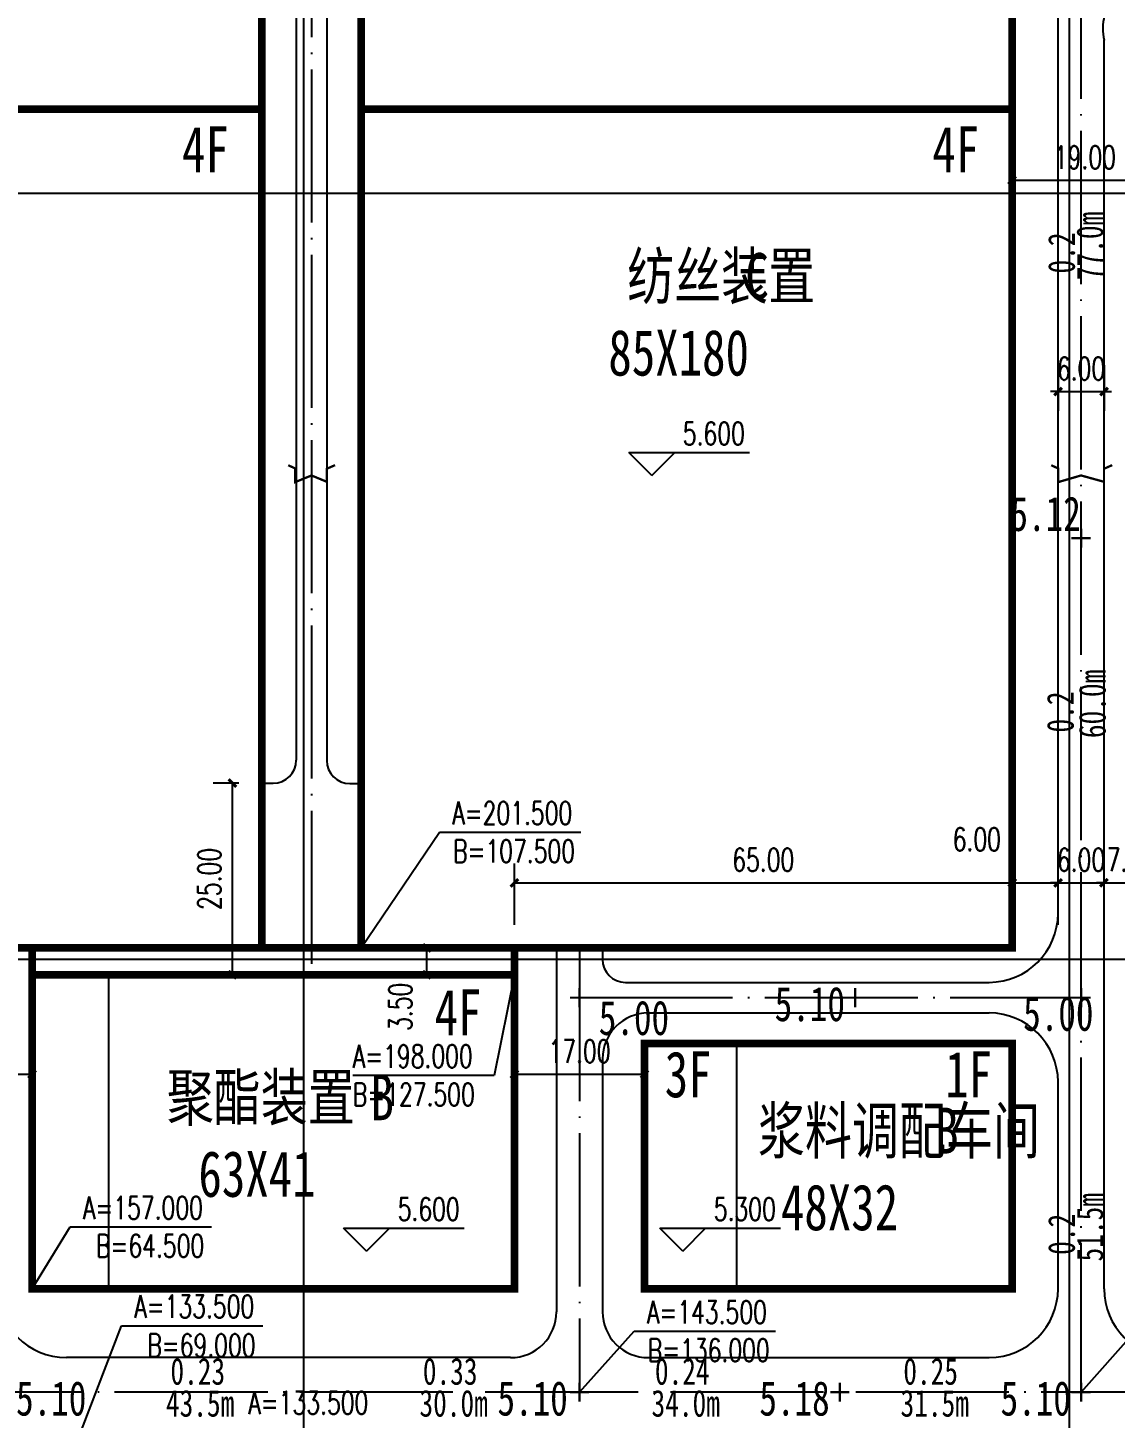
# Model space of a CAD drawing. Extents: x -170 to 1091, y -90 to 504.
# Drawn here: x 63.9 to 206, y 140.1 to 321.6 of the extents above; entities that cross this region are included whole.
import ezdxf

# ---------------------------------------------------------------- set-up
doc = ezdxf.new("R2010")
doc.units = 0
doc.header["$LTSCALE"] = 1000
doc.linetypes.add('DASH', pattern=[0.35, 0.25, -0.1])
doc.linetypes.add('DOTE', pattern=[2.42, 2, -0.2, 0.02, -0.2])
doc.layers.get('0').update_dxf_attribs({"linetype": 'CONTINUOUS'})
doc.layers.get('Defpoints').update_dxf_attribs({"linetype": 'CONTINUOUS'})
for name, color, linetype in [('DIM_COOR', 3, 'CONTINUOUS'), ('DIM_ELEV', 3, 'CONTINUOUS'), ('DIM_SYMB', 3, 'CONTINUOUS'), ('DL', 7, 'CONTINUOUS'), ('DOTE', 1, 'DOTE'), ('PUB_DIM', 3, 'CONTINUOUS'), ('PUB_TEXT', 7, 'CONTINUOUS'), ('road', 2, 'CONTINUOUS'), ('方格网', 6, 'CONTINUOUS')]:
    doc.layers.add(name, color=color, linetype=linetype)
doc.styles.add('_TCH_DIM', font='SIMPLEX', dxfattribs={"bigfont": 'GBCBIG'})
doc.styles.add('DIM_FONT', font='SIMPLEX', dxfattribs={"width": 0.7, "bigfont": 'GBCBIG'})
doc.styles.get("Standard").update_dxf_attribs({"font": '', "width": 0.75})
doc.styles.get('STANDARD').set_extended_font_data('SimSun')
doc.dimstyles.new('DIMN1', dxfattribs={"dimscale": 0.01, "dimtxt": 300, "dimasz": 100, "dimexe": 250, "dimexo": 300, "dimgap": 150, "dimtad": 1, "dimtxsty": 'DIM_FONT', "dimblk": 'ARCHTICK', "dimcen": 2.5, "dimclrt": 7, "dimazin": 2, "dimtfac": 1, "dimtdec": 0, "dimtix": 1, "dimtmove": 2, "dimatfit": 3, "dimldrblk": 'ARCHTICK'})

# ---------------------------------------------------------------- blocks, each defined once
blk = doc.blocks.new('_ArchTick')
at = {"color": 0, "linetype": 'ByBlock', "const_width": 0.4}
blk.add_lwpolyline([(-0.5, -0.5), (0.5, 0.5)], dxfattribs=at)
blk = doc.blocks.new('*D46')
at = {"layer": 'Defpoints', "color": 0, "linetype": 'Continuous', "transparency": 16777216}
for p in [(192.5, 210), (127.5, 201.5), (192.5, 201.5)]:
    blk.add_point(p, dxfattribs=at)
at = {"layer": 'PUB_DIM', "color": 0, "linetype": 'Continuous', "lineweight": -2, "transparency": 16777216}
for p, q in [((127.5, 204.5), (127.5, 212.5)), ((192.5, 204.5), (192.5, 212.5)), ((127.5, 210), (192.5, 210))]:
    blk.add_line(p, q, dxfattribs=at)
at = {"layer": 'PUB_DIM', "color": 0, "linetype": 'Continuous', "lineweight": -2, "transparency": 16777216, "rotation": 180}
blk.add_blockref('_ArchTick', (127.5, 210), dxfattribs=at)
at = {"layer": 'PUB_DIM', "color": 0, "linetype": 'Continuous', "lineweight": -2, "transparency": 16777216}
blk.add_blockref('_ArchTick', (192.5, 210), dxfattribs=at)
at = {"layer": 'PUB_DIM', "color": 7, "linetype": 'Continuous', "transparency": 16777216, "insert": (160, 213), "char_height": 3, "attachment_point": 5, "style": 'DIM_FONT'}
blk.add_mtext('\\A1;65.00', dxfattribs=at)
blk = doc.blocks.new('*D47')
at = {"layer": 'Defpoints', "color": 0, "linetype": 'Continuous', "transparency": 16777216}
for p in [(198.5, 210), (192.5, 201.5), (198.5, 201.5)]:
    blk.add_point(p, dxfattribs=at)
at = {"layer": 'PUB_DIM', "color": 0, "linetype": 'Continuous', "lineweight": -2, "transparency": 16777216}
for p, q in [((192.5, 204.5), (192.5, 212.5)), ((198.5, 204.5), (198.5, 212.5)), ((192.5, 210), (198.5, 210))]:
    blk.add_line(p, q, dxfattribs=at)
at = {"layer": 'PUB_DIM', "color": 0, "linetype": 'Continuous', "lineweight": -2, "transparency": 16777216, "rotation": 180}
blk.add_blockref('_ArchTick', (192.5, 210), dxfattribs=at)
at = {"layer": 'PUB_DIM', "color": 0, "linetype": 'Continuous', "lineweight": -2, "transparency": 16777216}
blk.add_blockref('_ArchTick', (198.5, 210), dxfattribs=at)
at = {"layer": 'PUB_DIM', "color": 7, "linetype": 'Continuous', "transparency": 16777216, "insert": (187.89, 215.68), "char_height": 3, "attachment_point": 5, "style": 'DIM_FONT'}
blk.add_mtext('\\A1;6.00', dxfattribs=at)
blk = doc.blocks.new('*D48')
at = {"layer": 'Defpoints', "color": 0, "linetype": 'Continuous', "transparency": 16777216}
for p in [(204.5, 210), (198.5, 201.5), (204.5, 201.5)]:
    blk.add_point(p, dxfattribs=at)
at = {"layer": 'PUB_DIM', "color": 0, "linetype": 'Continuous', "lineweight": -2, "transparency": 16777216}
for p, q in [((198.5, 204.5), (198.5, 212.5)), ((204.5, 204.5), (204.5, 212.5)), ((198.5, 210), (197.5, 210)), ((198.5, 210), (204.5, 210)), ((204.5, 210), (205.5, 210))]:
    blk.add_line(p, q, dxfattribs=at)
blk.add_blockref('_ArchTick', (198.5, 210), dxfattribs=at)
at = {"layer": 'PUB_DIM', "color": 0, "linetype": 'Continuous', "lineweight": -2, "transparency": 16777216, "rotation": 180}
blk.add_blockref('_ArchTick', (204.5, 210), dxfattribs=at)
at = {"layer": 'PUB_DIM', "color": 7, "linetype": 'Continuous', "transparency": 16777216, "insert": (201.5, 213), "char_height": 3, "attachment_point": 5, "style": 'DIM_FONT'}
blk.add_mtext('\\A1;6.00', dxfattribs=at)
blk = doc.blocks.new('*D49')
at = {"layer": 'Defpoints', "color": 0, "linetype": 'Continuous', "transparency": 16777216}
for p in [(211.5, 210), (204.5, 201.5), (211.5, 201.5)]:
    blk.add_point(p, dxfattribs=at)
at = {"layer": 'PUB_DIM', "color": 0, "linetype": 'Continuous', "lineweight": -2, "transparency": 16777216}
for p, q in [((204.5, 204.5), (204.5, 212.5)), ((211.5, 204.5), (211.5, 212.5)), ((204.5, 210), (203.5, 210)), ((204.5, 210), (211.5, 210)), ((211.5, 210), (212.5, 210))]:
    blk.add_line(p, q, dxfattribs=at)
blk.add_blockref('_ArchTick', (204.5, 210), dxfattribs=at)
at = {"layer": 'PUB_DIM', "color": 0, "linetype": 'Continuous', "lineweight": -2, "transparency": 16777216, "rotation": 180}
blk.add_blockref('_ArchTick', (211.5, 210), dxfattribs=at)
at = {"layer": 'PUB_DIM', "color": 7, "linetype": 'Continuous', "transparency": 16777216, "insert": (208, 213), "char_height": 3, "attachment_point": 5, "style": 'DIM_FONT'}
blk.add_mtext('\\A1;7.00', dxfattribs=at)
blk = doc.blocks.new('*D50')
at = {"layer": 'Defpoints', "color": 0, "linetype": 'Continuous', "transparency": 16777216}
for p in [(104.71, 201.5), (116.06, 201.5), (104.71, 198)]:
    blk.add_point(p, dxfattribs=at)
at = {"layer": 'PUB_DIM', "color": 0, "linetype": 'Continuous', "lineweight": -2, "transparency": 16777216}
for p, q in [((107.71, 201.5), (118.56, 201.5)), ((116.06, 198), (116.06, 201.5)), ((107.71, 198), (118.56, 198))]:
    blk.add_line(p, q, dxfattribs=at)
for p, rotation in [((116.06, 201.5), 90), ((116.06, 198), 270)]:
    blk.add_blockref('_ArchTick', p, dxfattribs=dict(at, rotation=rotation))
at = {"layer": 'PUB_DIM', "color": 7, "linetype": 'Continuous', "transparency": 16777216, "insert": (112.61, 193.8), "char_height": 3, "attachment_point": 5, "rotation": 90, "style": 'DIM_FONT'}
blk.add_mtext('\\A1;3.50', dxfattribs=at)
blk = doc.blocks.new('*D53')
at = {"layer": 'Defpoints', "color": 0, "linetype": 'Continuous', "transparency": 16777216}
for p in [(127.5, 191.76), (144.5, 191.76), (144.5, 185)]:
    blk.add_point(p, dxfattribs=at)
at = {"layer": 'PUB_DIM', "color": 0, "linetype": 'Continuous', "lineweight": -2, "transparency": 16777216}
for p, q in [((127.5, 188.76), (127.5, 182.5)), ((144.5, 188.76), (144.5, 182.5)), ((127.5, 185), (144.5, 185))]:
    blk.add_line(p, q, dxfattribs=at)
at = {"layer": 'PUB_DIM', "color": 0, "linetype": 'Continuous', "lineweight": -2, "transparency": 16777216, "rotation": 180}
blk.add_blockref('_ArchTick', (127.5, 185), dxfattribs=at)
at = {"layer": 'PUB_DIM', "color": 0, "linetype": 'Continuous', "lineweight": -2, "transparency": 16777216}
blk.add_blockref('_ArchTick', (144.5, 185), dxfattribs=at)
at = {"layer": 'PUB_DIM', "color": 7, "linetype": 'Continuous', "transparency": 16777216, "insert": (136, 188), "char_height": 3, "attachment_point": 5, "style": 'DIM_FONT'}
blk.add_mtext('\\A1;17.00', dxfattribs=at)
blk = doc.blocks.new('*D54')
at = {"layer": 'Defpoints', "color": 0, "linetype": 'Continuous', "transparency": 16777216}
for p in [(49.5, 192.32), (64.5, 192.32), (64.5, 185)]:
    blk.add_point(p, dxfattribs=at)
at = {"layer": 'PUB_DIM', "color": 0, "linetype": 'Continuous', "lineweight": -2, "transparency": 16777216}
for p, q in [((49.5, 189.32), (49.5, 182.5)), ((64.5, 189.32), (64.5, 182.5)), ((49.5, 185), (64.5, 185))]:
    blk.add_line(p, q, dxfattribs=at)
at = {"layer": 'PUB_DIM', "color": 0, "linetype": 'Continuous', "lineweight": -2, "transparency": 16777216, "rotation": 180}
blk.add_blockref('_ArchTick', (49.5, 185), dxfattribs=at)
at = {"layer": 'PUB_DIM', "color": 0, "linetype": 'Continuous', "lineweight": -2, "transparency": 16777216}
blk.add_blockref('_ArchTick', (64.5, 185), dxfattribs=at)
at = {"layer": 'PUB_DIM', "color": 7, "linetype": 'Continuous', "transparency": 16777216, "insert": (57, 188), "char_height": 3, "attachment_point": 5, "style": 'DIM_FONT'}
blk.add_mtext('\\A1;15.00', dxfattribs=at)
blk = doc.blocks.new('*D55')
at = {"layer": 'Defpoints', "color": 0, "linetype": 'Continuous', "transparency": 16777216}
for p in [(192.5, 307.04), (211.5, 307.04), (211.5, 301.72)]:
    blk.add_point(p, dxfattribs=at)
at = {"layer": 'PUB_DIM', "color": 0, "linetype": 'Continuous', "lineweight": -2, "transparency": 16777216}
for p, q in [((192.5, 304.04), (192.5, 299.22)), ((211.5, 304.04), (211.5, 299.22)), ((192.5, 301.72), (211.5, 301.72))]:
    blk.add_line(p, q, dxfattribs=at)
at = {"layer": 'PUB_DIM', "color": 0, "linetype": 'Continuous', "lineweight": -2, "transparency": 16777216, "rotation": 180}
blk.add_blockref('_ArchTick', (192.5, 301.72), dxfattribs=at)
at = {"layer": 'PUB_DIM', "color": 0, "linetype": 'Continuous', "lineweight": -2, "transparency": 16777216}
blk.add_blockref('_ArchTick', (211.5, 301.72), dxfattribs=at)
at = {"layer": 'PUB_DIM', "color": 7, "linetype": 'Continuous', "transparency": 16777216, "insert": (202, 304.72), "char_height": 3, "attachment_point": 5, "style": 'DIM_FONT'}
blk.add_mtext('\\A1;19.00', dxfattribs=at)
blk = doc.blocks.new('*D56')
at = {"layer": 'Defpoints', "color": 0, "linetype": 'Continuous', "transparency": 16777216}
for p in [(90.67, 223), (94.5, 223), (94.5, 198)]:
    blk.add_point(p, dxfattribs=at)
at = {"layer": 'PUB_DIM', "color": 0, "linetype": 'Continuous', "lineweight": -2, "transparency": 16777216}
for p, q in [((91.5, 223), (88.17, 223)), ((90.67, 198), (90.67, 223)), ((91.5, 198), (88.17, 198))]:
    blk.add_line(p, q, dxfattribs=at)
for p, rotation in [((90.67, 223), 90), ((90.67, 198), 270)]:
    blk.add_blockref('_ArchTick', p, dxfattribs=dict(at, rotation=rotation))
at = {"layer": 'PUB_DIM', "color": 7, "linetype": 'Continuous', "transparency": 16777216, "insert": (87.67, 210.5), "char_height": 3, "attachment_point": 5, "rotation": 90, "style": 'DIM_FONT'}
blk.add_mtext('\\A1;25.00', dxfattribs=at)
blk = doc.blocks.new('*D82')
at = {"layer": 'Defpoints', "color": 0, "linetype": 'Continuous', "transparency": 16777216}
for p in [(198.5, 280.58), (204.5, 280.58), (204.5, 274.14)]:
    blk.add_point(p, dxfattribs=at)
at = {"layer": 'PUB_DIM', "color": 0, "linetype": 'Continuous', "lineweight": -2, "transparency": 16777216}
for p, q in [((198.5, 277.58), (198.5, 271.64)), ((204.5, 277.58), (204.5, 271.64)), ((198.5, 274.14), (197.5, 274.14)), ((198.5, 274.14), (204.5, 274.14)), ((204.5, 274.14), (205.5, 274.14))]:
    blk.add_line(p, q, dxfattribs=at)
blk.add_blockref('_ArchTick', (198.5, 274.14), dxfattribs=at)
at = {"layer": 'PUB_DIM', "color": 0, "linetype": 'Continuous', "lineweight": -2, "transparency": 16777216, "rotation": 180}
blk.add_blockref('_ArchTick', (204.5, 274.14), dxfattribs=at)
at = {"layer": 'PUB_DIM', "color": 7, "linetype": 'Continuous', "transparency": 16777216, "insert": (201.5, 277.14), "char_height": 3, "attachment_point": 5, "style": 'DIM_FONT'}
blk.add_mtext('\\A1;6.00', dxfattribs=at)

msp = doc.modelspace()

# ---------------------------------------------------------------- linework, layer by layer
at = {"linetype": 'Continuous'}
for p, q in [((74.5, 198), (74.5, 157)), ((144.5, 189), (144.5, 157)), ((144.5, 189), (192.5, 189)), ((156.5, 189), (156.5, 157)), ((192.5, 189), (192.5, 157))]:
    msp.add_line(p, q, dxfattribs=at)
at = {"linetype": 'Continuous', "const_width": 1, "flags": 128}
for points in [[(94.5, 381.5), (94.5, 201.5), (9.5, 201.5), (9.5, 268.05489), (9.5, 268.05489), (9.5, 381.5)], [(192.5, 201.5), (107.5, 201.5), (107.5, 381.5), (192.5, 381.5)], [(64.5, 157), (64.5, 198), (127.5, 198), (127.5, 157)], [(192.5, 189), (144.5, 189), (144.5, 157), (192.5, 157)]]:
    msp.add_lwpolyline(points, close=True, dxfattribs=at)
at = {"linetype": 'Continuous', "flags": 128}
for points, const_width in [([(9.5, 311), (94.5, 311)], 1), ([(107.5, 311), (192.5, 311)], 1), ([(97.95531, 264.51925), (98.85562, 264.10471), (98.85562, 262.30832), (101, 263.18348), (103, 262.35438), (103, 264.05864), (104.07526, 264.53183)], 0.3), ([(197.59968, 264.51925), (198.5, 264.10471), (198.5, 262.30832), (201.5, 263.18348), (204.5, 262.35438), (204.5, 264.05864), (205.57526, 264.53183)], 0.3), ([(201.5, 256.24591), (201.5, 253.75409)], 0.3), ([(200.25409, 255), (202.74591, 255)], 0.3), ([(64.5, 198), (64.5, 201.5)], 1), ([(94.5, 201.5), (107.5, 201.5)], 1), ([(127.5, 198), (127.5, 201.5)], 1), ([(136, 196.24591), (136, 193.75409)], 0.3), ([(172, 196.24591), (172, 193.75409)], 0.3), ([(201.5, 196.24591), (201.5, 193.75409)], 0.3), ([(134.75409, 195), (137.24591, 195)], 0.3), ([(170.75409, 195), (173.24591, 195)], 0.3), ([(200.25409, 195), (202.74591, 195)], 0.3), ([(134.75409, 143.5), (137.24591, 143.5)], 0.3), ([(136, 144.74591), (136, 142.25409)], 0.3), ([(168.75409, 143.5), (171.24591, 143.5)], 0.3), ([(170, 144.74591), (170, 142.25409)], 0.3), ([(200.25409, 143.5), (202.74591, 143.5)], 0.3), ([(201.5, 144.74591), (201.5, 142.25409)], 0.3)]:
    msp.add_lwpolyline(points, dxfattribs=dict(at, const_width=const_width))
at = {"layer": 'DIM_COOR', "color": 3, "linetype": 'Continuous'}
for p, q in [((107.5, 201.5), (117.70905, 216.61624)), ((117.70905, 216.61624), (136.18905, 216.61624)), ((127.5, 198), (124.8754, 184.8575)), ((124.8754, 184.8575), (106.3954, 184.8575)), ((64.5, 157), (69.47694, 165.08237)), ((69.47694, 165.08237), (87.95694, 165.08237)), ((136, 143.5), (143.13306, 151.4501)), ((143.13306, 151.4501), (161.61306, 151.4501)), ((201.5, 143.5), (208.42268, 151.30033))]:
    msp.add_line(p, q, dxfattribs=at)
at = {"layer": 'DIM_COOR', "color": 4, "linetype": 'Continuous'}
for p, q in [((68.99999, 133.49998), (76.18309, 152.1409)), ((76.18309, 152.1409), (94.66309, 152.1409))]:
    msp.add_line(p, q, dxfattribs=at)
at = {"layer": 'DIM_ELEV', "linetype": 'Continuous'}
for p, q in [((145.43105, 263.16534), (142.43105, 266.16534)), ((142.43105, 266.16534), (158.19422, 266.16534)), ((145.43105, 263.16534), (148.43105, 266.16534)), ((108.19195, 161.90865), (105.19195, 164.90865)), ((105.19195, 164.90865), (120.95511, 164.90865)), ((108.19195, 161.90865), (111.19195, 164.90865)), ((149.47643, 161.90865), (146.47643, 164.90865)), ((146.47643, 164.90865), (162.23959, 164.90865)), ((149.47643, 161.90865), (152.47643, 164.90865))]:
    msp.add_line(p, q, dxfattribs=at)
at = {"layer": 'DIM_SYMB', "linetype": 'Continuous'}
for points in [[(201.5, 284.85397, 0, 0, 0), (201.5, 295.92044, 0.8, 0, 0), (201.5, 298.92044, 0, 0, 0)], [(201.5, 237.86015, 0, 0, 0), (201.5, 226.79368, 0.8, 0, 0), (201.5, 223.79368, 0, 0, 0)], [(201.5, 156.72052, 0, 0, 0), (201.5, 167.787, 0.8, 0, 0), (201.5, 170.787, 0, 0, 0)], [(80.81406, 143.5, 0, 0, 0), (89.43442, 143.5, 0.8, 0, 0), (92.43442, 143.5, 0, 0, 0)], [(123.18594, 143.5, 0, 0, 0), (114.56558, 143.5, 0.8, 0, 0), (111.56558, 143.5, 0, 0, 0)], [(153.49655, 143.5, 0, 0, 0), (144.8762, 143.5, 0.8, 0, 0), (141.8762, 143.5, 0, 0, 0)], [(175.59607, 143.5, 0, 0, 0), (186.66255, 143.5, 0.8, 0, 0), (189.66255, 143.5, 0, 0, 0)]]:
    msp.add_lwpolyline(points, format="xyseb", dxfattribs=at)
at = {"layer": 'DOTE', "ltscale": 0.01}
for p, q in [((101, 413), (101, 198)), ((201.5, 142.96543), (201.5, 413)), ((136, 201.5), (136, 143.5)), ((136, 195), (201.5, 195)), ((530.8769, 143.5), (-2.5, 143.5))]:
    msp.add_line(p, q, dxfattribs=at)
at = {"layer": 'road', "linetype": 'Continuous'}
for p, q in [((99, 378), (99, 226)), ((103, 378), (103, 225.95629)), ((198.5, 206), (198.5, 378)), ((204.5, 157), (204.5, 320)), ((94.5, 223), (96, 223)), ((106, 222.95629), (107.5, 222.95629)), ((133, 201.5), (133, 154)), ((139, 201.5), (139, 200)), ((142, 197), (189.5, 197)), ((145, 193), (189.5, 193)), ((139, 187), (139, 154)), ((198.5, 157), (198.5, 184)), ((127, 148), (69, 148)), ((145, 148), (189.5, 148))]:
    msp.add_line(p, q, dxfattribs=at)
for centre, radius, start, end in [((211.82562, 321.52452), 7.48257, 92.4941459, 191.7558868), ((96, 226), 3, 270, 0), ((106, 225.95629), 3, 180, 270), ((189.5, 206), 9, 270, 360), ((142, 200), 3, 180, 270), ((145, 187), 6, 90, 180), ((189.5, 184), 9, 360, 90), ((69, 157), 9, 180, 270), ((189.5, 157), 9, 270, 360), ((213.5, 157), 9, 180, 270), ((127, 154), 6, 270, 0), ((145, 154), 6, 180, 270)]:
    msp.add_arc(centre, radius, start, end, dxfattribs=at)
at = {"layer": '方格网', "color": 6, "linetype": 'Continuous'}
for p, q in [((100, -54.65023), (100, 494.06478)), ((200, -54.65023), (200, 494.06478)), ((850.549, 300), (-76.88164, 300)), ((850.549, 200), (-76.88164, 200))]:
    msp.add_line(p, q, dxfattribs=at)

# ---------------------------------------------------------------- texts
at = {"layer": 'DL', "color": 7, "linetype": 'DASH', "width": 0.75}
for s, p in [('纺丝装置', (142.23093, 286.22706)), ('C', (157.6595, 286.22706))]:
    msp.add_text(s, height=6, dxfattribs=at).set_placement(p)
at = {"layer": 'PUB_TEXT', "linetype": 'Continuous', "width": 0.75}
for s, height, p in [('4F', 6, (84.08303, 302.78296)), ('4F', 6, (182.08303, 302.78296)), ('85X180', 6, (139.76664, 276.22378)), ('5.12', 4.5, (192.2813, 255.93098)), ('4F', 6, (117.07252, 190.08792)), ('5.10', 4.5, (161.49061, 191.93098)), ('5.00', 4.5, (138.51832, 190.12199)), ('5.00', 4.5, (193.94044, 190.67482)), ('3F', 6, (147.13374, 181.99362)), ('1F', 6, (183.75223, 181.99362)), ('聚酯装置', 6, (82.09897, 178.99896)), ('B', 6, (108.70346, 178.99896)), ('浆料调配车间', 6, (159.30306, 174.63447)), ('B', 6, (182.44591, 174.63447)), ('63X41', 6, (86.23235, 168.99569)), ('48X32', 6, (162.30306, 164.63119)), ('0.23', 3.5, (82.57738, 144.46305)), ('0.33', 3.5, (115.53876, 144.46305)), ('0.24', 3.5, (145.84937, 144.46305)), ('0.25', 3.5, (178.29074, 144.46305)), ('5.10', 4.5, (62.41377, 140.43098)), ('43.5m', 3.5, (81.99034, 140.29068)), ('30.0m', 3.5, (115.09827, 140.29068)), ('5.10', 4.5, (125.28509, 140.43098)), ('34.0m', 3.5, (145.40888, 140.29068)), ('5.18', 4.5, (159.49061, 140.43098)), ('31.5m', 3.5, (177.9292, 140.29068)), ('5.10', 4.5, (190.99061, 140.43098))]:
    msp.add_text(s, height=height, dxfattribs=at).set_placement(p)
for s, p in [('77.0m', (204.39896, 288.68941)), ('0.2', (200.69213, 289.55548)), ('60.0m', (204.70932, 228.89145)), ('0.2', (200.53695, 229.62011)), ('51.5m', (204.39896, 160.55596)), ('0.2', (200.69213, 161.42203))]:
    msp.add_text(s, height=3.5, rotation=90, dxfattribs=at).set_placement(p)
at = {"layer": 'PUB_TEXT', "linetype": 'Continuous', "style": '_TCH_DIM', "width": 0.705882}
for s, p in [('5.600', (149.49422, 267.16634)), ('A=201.500', (119.38905, 217.61724)), ('B=107.500', (119.48905, 212.64024)), ('A=198.000', (106.3954, 185.8585)), ('B=127.500', (106.3954, 180.8815)), ('A=157.000', (71.15694, 166.08337)), ('5.600', (112.25511, 165.90965)), ('5.300', (153.53959, 165.90965)), ('B=64.500', (72.85694, 161.10637)), ('A=133.500', (77.86309, 153.1909)), ('A=143.500', (144.81306, 152.4511)), ('B=69.000', (79.56309, 148.1159)), ('B=136.000', (144.91306, 147.4741)), ('A=133.500', (92.7606, 140.60888))]:
    msp.add_text(s, height=2.975, dxfattribs=at).set_placement(p)

# ---------------------------------------------------------------- dimensions: what is measured, and where the dimension line sits
at = {"layer": 'PUB_DIM', "linetype": 'Continuous'}
for p1, p2, distance, picture, middle in [((192.5, 307.04298), (211.5, 307.04298), -5.32751, '*D55', (202, 304.71547)), ((198.5, 280.57677), (204.5, 280.57677), -6.43408, '*D82', (201.5, 277.14269)), ((94.5, 198), (94.5, 223), 3.83018, '*D56', (87.66982, 210.5)), ((127.5, 201.5), (192.5, 201.5), 8.50126, '*D46', (160, 213.00126)), ((198.5, 201.5), (204.5, 201.5), 8.50126, '*D48', (201.5, 213.00126)), ((204.5, 201.5), (211.5, 201.5), 8.50126, '*D49', (208, 213.00126)), ((49.5, 192.32282), (64.5, 192.32282), -7.32755, '*D54', (57, 187.99527)), ((127.5, 191.76429), (144.5, 191.76429), -6.76902, '*D53', (136, 187.99527))]:
    dim = msp.add_aligned_dim(p1=p1, p2=p2, distance=distance, dimstyle='DIMN1', dxfattribs=at)
    dim.commit()
    dim.dimension.update_dxf_attribs({"geometry": picture, "text_midpoint": middle})
for base, p1, p2, angle, picture, middle in [((198.5, 210.00126), (192.5, 201.5), (198.5, 201.5), 0, '*D47', (187.89382, 215.67626)), ((116.06071, 201.5), (104.70822, 198), (104.70822, 201.5), 90, '*D50', (112.61071, 193.8))]:
    dim = msp.add_linear_dim(base=base, p1=p1, p2=p2, angle=angle, dimstyle='DIMN1', dxfattribs=at)
    dim.commit()
    dim.dimension.update_dxf_attribs({"geometry": picture, "text_midpoint": middle, "dimtype": 129})

doc.saveas('drawing.dxf')
